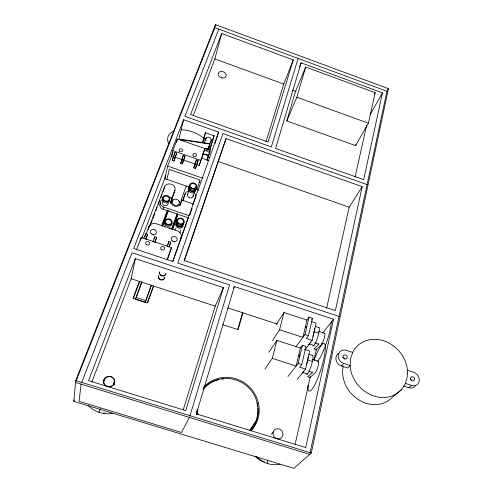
<?xml version="1.0" encoding="UTF-8"?>
<svg xmlns="http://www.w3.org/2000/svg" width="493" height="493" viewBox="0 0 493 493"><rect width="100%" height="100%" fill="white"/><g stroke="black" fill="none" stroke-linecap="round" stroke-linejoin="round"><path stroke-width="0.74" d="M205.692 154.66A3.34 1.96 20.6 0 0 209.402 153.878L210.277 148.701A22.382 13.101 21.7 0 0 209.389 145.527M73.753 401.357L75.731 380.578L215.509 24.65L388.416 88.672L311.286 453.049L293.871 468.35L73.753 401.357L74.307 399.922M81.068 384.121L79.108 401.314L181.449 432.49L189.466 417.435M103.826 381.372L104.103 379.881M170.769 202.198L174.473 191.709A5.429 4.492 14.9 0 0 174.337 190.52M91.864 381.983L131.175 278.73L135.347 258.622L223.44 287.641L185.725 410.601L88.561 380.651L135.347 258.622M140.665 240.183L141.238 237.453L171.49 247.529L167.447 259.78M310.06 452.907L386.919 91.291L388.416 88.672M114.358 383.572L114.049 384.953M333.502 319.236L305.74 447.595L196.343 413.873L234.366 286.507L333.502 319.236L322.779 332.929M362.182 186.631L335.363 310.621L184.099 260.458L226.065 138.582L362.182 186.631L349.18 207.189L326.631 308.162M382.463 92.857L363.692 179.649L275.581 148.442L301.137 62.827L382.463 92.857L370.175 114.549M145.01 236.622L145.645 233.713L147.555 234.354L146.119 239.315M315.693 349.907A3.58 0.653 -72.4 0 0 316.112 349.697L321.578 344.447L321.874 343.103M114.068 381.65L113.914 383.979L113.692 383.338M148.627 228.678L148.338 229.282L148.904 226.731A6.07 5.17 12.8 0 1 156.478 223.822L177.147 230.767A6.021 5.164 15.2 0 1 181.116 237.521L180.364 240.029L188.289 217.567M113.852 384.805L114.185 383.332M368.376 123.219L375.185 92.684L305.703 67.054L295.541 91.316L286.784 120.927L355.558 145.632L368.376 123.219L296.86 97.226L305.703 67.054M295.017 444.932L310.307 376.689M314.004 360.192L316.524 348.945M355.04 177.079L366.632 125.333M151.468 285.151L145.207 302.406L135.495 299.269L141.83 281.491M355.558 145.632L355.903 144.135M297.162 379.4L305.617 369.066L309.74 351.047L304.625 349.389M304.951 349.771L312.18 340.38L316.13 323.1L311.126 321.454M172.914 152.497L167.682 166.067L164.754 178.639L189.823 187.248M305.617 369.066L299.689 367.162L301.753 364.567L305.962 346.45L302.425 345.297L300.379 348.015L296.127 366.022L272.278 358.374L264.907 369.06M312.18 340.38L306.381 338.488L308.458 335.721L312.488 318.349L309.025 317.209L306.973 320.093L302.899 337.354L279.574 329.762L272.493 340.583M287.961 376.486L298.16 363.415L302.425 345.297M295.936 346.813L304.945 334.574L309.025 317.209M196.269 164.483L199.172 165.494L204.903 148.603L177.357 138.952L172.84 150.636L171.595 155.917L173.77 156.669M164.132 188.696L164.607 186.699A5.46 4.517 15.1 0 1 171.354 184.246A5.46 4.517 15.1 0 1 174.923 190.236M166.893 179.378L169.247 169.469L199.924 180.05L196.96 189.7M176.556 142.292L177.197 139.624M172.285 160.447L174.886 152.485L176.648 153.101L174.047 161.057L172.285 160.447L173.856 156.355M174.121 155.671L174.886 152.485M154.173 238.902L154.697 236.739L156.601 237.373L155.122 242.316M267.175 463.426L267.872 460.536M103.234 382.913L103.536 381.662M178.823 139.544L183.624 119.725L218.572 132.081L215.934 140.579M174.047 161.057L176.648 153.101M188.665 217.949L163.134 209.303L163.682 207.054A4.979 4.16 14.4 0 1 160.336 203.708A4.979 4.16 14.4 0 1 161.815 199.807M272.278 358.374L276.863 340.398L300.379 348.015M279.574 329.762L283.968 312.531L306.973 320.093M214.369 29.112L215.509 24.65M180.641 163.343L183.254 155.4L185.017 156.01L182.398 163.953L180.641 163.343L182.182 159.245M145.207 302.406L151.197 285.348M170.806 202.413L172.642 196.941L169.154 197.767M172.642 196.941L170.892 202.352M182.441 158.561L183.254 155.4M174.239 192.862L174.923 190.224L171.207 200.213M182.398 163.953L185.017 156.01M193.293 115.547L214.843 58.938L221.677 33.481L293.28 59.924L268.106 142.015L190.606 114.518L221.677 33.481M168.07 244.306L168.852 241.459L170.744 242.094L169.21 247.005M179.896 205.501L181.738 200.041L193.466 204.04M181.27 201.736L181.738 200.041M189.084 190.994L187.784 191.302A5.417 4.499 17.1 0 0 185.202 193.774L182.909 200.669M193.718 167.879L196.35 159.954L198.106 160.564L195.468 168.483L193.718 167.879L195.462 163.084M195.635 162.462L196.35 159.954M187.599 194.593L188.862 190.169M202.487 142.625L205.334 132.697L213.968 135.748L209.254 151.24M237.792 329.25L242.667 312.229M242.944 312.852L238.137 329.644L222.553 324.597M202.685 142.828L205.747 132.161M195.468 168.483L198.106 160.564M199.172 165.494L204.903 148.603M193.065 196.467L194.599 191.327M204.33 148.701L208.089 149.243L211.022 140.801A2.853 2.262 18.7 0 0 209.605 137.59A2.853 2.262 18.7 0 0 205.914 138.317L204.194 142.841M189.86 416.141L229.565 284.923L132.038 252.718L81.573 382.833M298.099 58.451L271.323 146.932L184.937 116.336L218.769 29.118M214.313 135.181L210.443 147.9L208.348 147.167M207.023 160.595L208.539 155.634L202.839 153.643M183.223 409.825L215.225 306.135L223.44 287.641M265.924 141.879L283.758 84.087L293.28 59.924M215.04 143.451L215.712 141.294M184.234 261.247L226.065 138.582M189.91 214.714L190.631 212.656M172.723 261.278L181.116 237.521M192.892 204.527L195.45 197.28A5.417 4.499 17.1 0 0 195.012 193.78L194.193 192.745M218.572 132.081L172.907 261.469L133.677 248.484L183.624 119.725M190.883 211.935L192.147 208.348M209.494 150.568L210.203 148.566M207.017 159.917L208.539 155.634M199.517 182.472L200.029 181.03M208.089 149.243L209.439 146.064A2.829 2.249 18.6 0 0 209.661 144.917M167.004 260.051L171.49 247.529M209.402 153.878A3.34 1.96 20.6 0 0 206.82 150.901L207.417 149.225L206.006 148.615M169 246.938L170.744 242.094M172.248 229.498L177.69 214.492M182.613 200.922L185.202 193.774M172.495 229.418L177.702 215.047M167.096 246.303L168.852 241.459M153.446 285.995L147.37 302.819L133.085 298.203L139.359 281.398M147.623 302.671L153.606 286.1M181.073 200.25L186.255 186.021M179.97 205.439L181.11 202.303M171.638 229.085L177.135 213.937M171.835 229.06L177.32 213.962M98.945 412.302L100.258 408.728M161.642 225.905L167.484 210.203M161.957 225.88L167.836 210.092M162.45 225.997L168.07 210.868M170.751 203.658L171.287 202.222A4.757 3.975 15.5 0 1 172.581 200.559M135.495 299.269L141.633 282.748M162.708 225.997L168.31 210.912M133.165 298.801L139.611 281.54M154.796 242.211L156.601 237.373M152.885 241.57L154.697 236.739M150.31 225.172L152.22 220.155M152.768 218.726L154.685 213.709M155.776 210.844L157.144 207.263M158.235 204.398L159.603 200.817M160.7 197.952L162.061 194.371M163.158 191.506L163.978 189.355M145.712 239.185L147.555 234.354M180.678 140.117L180.999 139.291L209.79 143.66L209.667 143.999L181.566 139.883L181.381 140.363M143.796 238.544L145.645 233.713M146.162 233.904L148.904 226.731M148.338 229.282L164.607 186.699M136.432 249.939L141.238 237.453M141.867 238.119L165.907 175.594M76.119 380.99L214.751 27.626L386.919 91.291M299.424 67.023L301.137 62.827M286.784 120.927L296.86 97.226M233.405 288.547L234.366 286.507M374.458 93.997L375.185 92.684M103.555 381.576L104.239 380.356M208.299 155.178L209.993 152.208M276.382 324.456L283.968 312.531M268.975 352.224L276.863 340.398M311.656 319.501L312.488 318.349M271.212 434.302L273.147 432.133M341.47 365.972L343.781 363.464L350.159 365.529L347.799 368.012L341.47 365.972A7.327 6.415 44.3 0 1 336.023 359.908A7.327 6.415 44.3 0 1 338.956 353.284M313.881 348.97L318.879 344.096M401.265 389.79L392.625 396.994A30.295 26.197 47.9 0 1 358.855 399.922A30.295 26.197 47.9 0 1 343.165 366.607M403.243 385.927L408.759 387.714L411.569 385.403A7.407 6.224 49.6 0 0 419.223 380.978A7.407 6.224 49.6 0 0 413.541 372.227L407.354 370.212M206.136 148.603L208.212 148.904M203.504 154.056L204.965 154.457M75.731 380.578L311.286 453.049M75.552 382.426L309.74 454.404M308.945 371.266L312.266 372.332M302.856 372.437L307.546 373.934M312.242 359.268L318.509 361.289M307.694 359.995L312.396 361.511M298.16 363.415L301.753 364.567M314.442 349.155L316.112 349.697M405.314 383.375L411.569 385.403M135.939 297.341L145.694 300.496M308.741 354.22L312.722 355.508M227.674 307.866L277.337 324.08M304.945 334.574L308.458 335.721M131.175 278.73L215.225 306.135M352.741 352.415L346.425 350.357A7.383 6.452 44.1 0 0 338.272 354.695A7.383 6.452 44.1 0 0 343.781 363.464M314.676 342.82L318.57 344.089A6.095 1.122 -72.3 0 1 318.398 343.695M309.407 343.978L313.992 345.47M315.126 326.329L319.026 327.611M318.552 331.29L324.684 333.299M314.17 331.684L318.768 333.188M339.061 316.444L177.776 263.077L222.91 133.615L367.088 184.598M163.682 207.054L189.324 215.743M195.53 189.207L198.408 190.199M167.682 166.067L202.876 178.226M201.138 157.871L209.075 160.638M172.84 150.636L200.682 160.33M175.218 157.175L182.478 159.695M183.932 160.2L194.815 163.978M173.043 157.279L174.818 157.889M181.449 160.194L183.217 160.81M194.606 164.761L196.362 165.371M207.682 156.786L209.858 157.544M218.522 161.593L349.18 207.189M214.843 58.938L283.758 84.087M292.448 90.188L296.059 91.507M204.694 149.989L206.82 150.901M114.271 382.254L114.321 382.981M342.653 357.37A2.2 1.923 44.3 0 1 344.755 359.015M410.558 379.407A2.206 1.855 49.8 0 1 411.624 380.707M415.648 385.39A7.352 6.193 49.8 0 1 408.759 387.714M196.843 414.73A30.819 29.555 39.2 0 1 196.356 411.107M253.772 424.559A30.819 29.555 39.2 0 1 249.828 430.383M197.976 414.681A30.985 29.679 39 0 1 197.163 409.621M203.165 389.55A30.985 29.679 39 0 1 247.326 386.512A30.985 29.679 39 0 1 249.464 430.549M314.737 328.387A9.761 1.676 -72.2 0 1 312.802 336.509M310.189 342.758A9.761 1.676 -72.2 0 1 308.31 344.595M318.54 327.654A9.755 1.732 -72.3 0 1 317.8 336.799A9.755 1.732 -72.3 0 1 312.87 346.074M324.369 333.317A6.089 1.134 -72.3 0 1 324.388 337.545A6.089 1.134 -72.3 0 1 321.578 344.447M331.388 321.578A24.373 4.548 -72.3 0 1 317.948 360.864M314.417 360.426A24.373 4.548 -72.3 0 1 314.331 357.289M180.537 239.376A5.99 5.146 15.1 0 1 180.364 240.029M193.102 195.21A2.89 2.397 17.1 0 1 189.885 197.896A2.89 2.397 17.1 0 1 187.901 194.039M180.715 230.034A2.976 2.539 15.6 0 1 179.865 232.425M174.904 230.114A2.976 2.539 15.6 0 1 175.841 228.395M152.337 234.489A3.007 2.582 12.3 0 1 153.81 234.982M172.895 241.354A2.989 2.576 14.8 0 1 174.356 241.841M196.411 187.55A3.673 3.032 17.4 0 1 192.227 190.125A3.673 3.032 17.4 0 1 189.318 185.941M182.718 224.161A3.02 2.564 15.8 0 1 179.249 226.379A3.02 2.564 15.8 0 1 176.882 222.891M182.983 226.158A3.765 3.198 15.8 0 1 177.881 227.797A3.765 3.198 15.8 0 1 176.26 223.015M183.365 223.391A3.771 3.204 15.8 0 1 179.125 227.014A3.771 3.204 15.8 0 1 176.568 221.912M183.803 221.918A3.784 3.211 15.9 0 1 179.551 225.541A3.784 3.211 15.9 0 1 176.981 220.433M195.228 189.004A2.933 2.422 17.3 0 1 191.888 191.062A2.933 2.422 17.3 0 1 189.565 187.722M195.499 189.429A3.654 3.02 17.3 0 1 191.438 192.806A3.654 3.02 17.3 0 1 188.93 187.944M195.943 189.084A3.661 3.026 17.3 0 1 191.315 191.53A3.661 3.026 17.3 0 1 189.257 186.792M178.269 200.546A4.757 3.975 15.5 0 1 180.481 204.262M164.446 226.256A2.989 2.545 14.3 0 1 164.945 225.776M169.839 227.421A2.989 2.545 14.3 0 1 169.777 228.746M171.835 222.602A3.771 3.198 14.5 0 1 168.045 226.293A3.771 3.198 14.5 0 1 164.625 221.862M163.134 209.303A4.955 4.147 14.3 0 1 160.453 202.857M180.364 203.819A4.825 4.03 15.5 0 1 174.405 206.062A4.825 4.03 15.5 0 1 171.244 200.713M167.774 202.161A2.989 2.496 14.4 0 1 165.42 205.673A2.989 2.496 14.4 0 1 162.326 202.179M162.653 201.606A2.989 2.496 14.4 0 1 163.152 201.138M169.629 199.283A3.759 3.137 14.5 0 1 165.358 202.783A3.759 3.137 14.5 0 1 162.85 197.773M210.905 139.63A2.853 2.262 18.7 0 1 210.468 141.848M205.513 140.055A2.853 2.262 18.7 0 1 206.659 138.083M209.802 144.449A2.829 2.249 18.6 0 1 208.675 146.409M209.741 152.657A3.334 1.96 20.7 0 1 209.291 153.003M207.417 149.225A3.334 1.96 20.7 0 1 210.036 151.684M168.6 143.562A22.382 13.101 21.7 0 1 174.041 131.021M181.165 129.813A22.382 13.101 21.7 0 1 206.037 140.487M308.298 356.525A10.008 1.738 -72.6 0 1 306.492 364.352M303.639 371.26A10.008 1.738 -72.6 0 1 302.221 372.991M312.248 355.459A10.002 1.799 -72.7 0 1 311.391 365.251A10.002 1.799 -72.7 0 1 306.436 374.378M317.782 361.615A6.243 1.177 -72.7 0 1 318.336 365.085A6.243 1.177 -72.7 0 1 315.31 372.794L309.881 377.478L307.601 376.751L312.562 372.394A6.249 1.159 -72.7 0 1 312.1 371.87M314.244 359.724A24.983 4.72 -72.7 0 1 325.238 345.839A24.983 4.72 -72.7 0 1 316.839 380.504A24.983 4.72 -72.7 0 1 308.026 385.378M164.785 277.399A3.18 2.81 12.7 0 1 160.755 279.469A3.18 2.81 12.7 0 1 158.783 275.501M164.65 277.886A3.174 2.81 12.7 0 1 161.02 280.049A3.174 2.81 12.7 0 1 158.413 276.684M165.821 273.831A3.204 2.829 12.9 0 1 161.753 275.901A3.204 2.829 12.9 0 1 159.769 271.914M165.938 273.424A3.211 2.829 12.9 0 1 162.277 275.605A3.211 2.829 12.9 0 1 159.64 272.204M196.621 414.206A32.193 30.837 39 0 1 196.208 411.957M203.627 387.147A32.193 30.837 39 0 1 248.645 386.21A32.193 30.837 39 0 1 250.826 430.913M203.788 387.701A32.02 30.708 39.2 0 1 218.972 379.592M221.856 379.142A32.02 30.708 39.2 0 1 223.323 379.018M256.89 402.997A32.02 30.708 39.2 0 1 257.673 406.602M257.87 408.075A32.02 30.708 39.2 0 1 251.184 430.66M112.749 413.3A26.437 24.798 -9.3 0 1 88.204 405.382M104.898 413.097A15.893 14.95 -11.9 0 1 103.518 412.943M279.975 464.196A25.433 23.849 56 0 1 256.637 456.654M250.395 430.672A25.433 23.849 56 0 1 252.404 426.149M253.131 424.966A25.433 23.849 56 0 1 256.73 420.751M264.581 461.984A15.289 14.414 58.3 0 1 255.238 456.08M299.559 354.923L299.06 356.402L299.559 354.923M407.286 373.62L407.218 377.046L405.147 383.93A31.047 26.628 47.3 0 1 373.977 396.021A31.047 26.628 47.3 0 1 350.122 366.133L350.56 358.651L352.926 351.879A31.047 26.628 47.3 0 1 383.671 340.811A31.047 26.628 47.3 0 1 407.366 369.621L407.286 373.62M305.715 327.728L306.221 326.508L305.715 327.728M103.875 379.863L103.548 381.212A5.62 5.257 -7.5 0 0 107.215 386.58L108.651 386.851A5.62 5.257 -7.5 0 0 114.666 382.439A5.62 5.257 -7.5 0 0 110.611 376.504A5.62 5.257 -7.5 0 0 103.875 379.863M172.988 200.059L172.692 200.361A3.71 3.1 15.5 0 0 174.732 205.18A3.71 3.1 15.5 0 0 179.47 202.666L179.378 201.847A3.71 3.1 15.5 0 0 173.308 199.776L172.988 200.059M277.929 438.862L276.641 438.604A5.195 4.856 54.4 0 1 273.017 432.786A5.195 4.856 54.4 0 1 277.966 428.725L279.248 428.99A5.195 4.856 54.4 0 1 282.865 434.795A5.195 4.856 54.4 0 1 277.929 438.862M108.583 386.66L107.209 386.376A5.405 5.053 -7.5 0 1 103.887 380.528A5.405 5.053 -7.5 0 1 109.705 376.584L111.067 376.868A5.405 5.053 -7.5 0 1 114.388 382.71A5.405 5.053 -7.5 0 1 108.583 386.66M222.023 77.9L220.981 77.604A4.147 3.106 19.6 0 1 218.183 73.617A4.147 3.106 19.6 0 1 222.331 71.577L223.372 71.867A4.147 3.106 19.6 0 1 226.164 75.854A4.147 3.106 19.6 0 1 222.023 77.9M410.552 378.673A2.225 1.867 49.6 0 0 413.769 380.639A2.225 1.867 49.6 0 0 413.362 377.046A2.225 1.867 49.6 0 0 410.552 378.673M343.134 357.296A2.212 1.935 44.1 0 0 346.684 358.436A2.212 1.935 44.1 0 0 345.501 354.917A2.212 1.935 44.1 0 0 343.134 357.296M151.141 233.688A3.044 2.601 12.6 0 0 156.256 233.016A3.044 2.601 12.6 0 0 152.725 229.461A3.044 2.601 12.6 0 0 151.141 233.688M191.031 187.476A2.946 2.428 17.4 0 0 195.918 186.927A2.946 2.428 17.4 0 0 192.443 183.519A2.946 2.428 17.4 0 0 191.031 187.476M178.3 222.891A3.032 2.57 15.9 0 0 183.359 222.238A3.032 2.57 15.9 0 0 179.791 218.689A3.032 2.57 15.9 0 0 178.3 222.891M172.002 240.664A3.02 2.594 15 0 0 177.055 239.968A3.02 2.594 15 0 0 173.511 236.424A3.02 2.594 15 0 0 172.002 240.664M190.508 187.858A3.685 3.032 17.4 0 0 196.615 187.167A3.685 3.032 17.4 0 0 192.264 182.903A3.685 3.032 17.4 0 0 190.508 187.858M177.751 223.298A3.796 3.217 15.9 0 0 184.074 222.479A3.796 3.217 15.9 0 0 179.612 218.048A3.796 3.217 15.9 0 0 177.751 223.298M166.289 223.576A3.026 2.564 14.5 0 0 171.348 222.928A3.026 2.564 14.5 0 0 167.811 219.397A3.026 2.564 14.5 0 0 166.289 223.576M165.734 223.982A3.778 3.204 14.5 0 0 172.063 223.169A3.778 3.204 14.5 0 0 167.638 218.756A3.778 3.204 14.5 0 0 165.734 223.982M164.089 200.109A3.013 2.514 14.6 0 0 169.136 199.517A3.013 2.514 14.6 0 0 165.617 196.029A3.013 2.514 14.6 0 0 164.089 200.109M163.54 200.503A3.771 3.137 14.6 0 0 169.845 199.757A3.771 3.137 14.6 0 0 165.445 195.401A3.771 3.137 14.6 0 0 163.54 200.503M193.367 155.985A1.861 1.491 17.6 0 0 196.442 155.683A1.861 1.491 17.6 0 0 194.254 153.551A1.861 1.491 17.6 0 0 193.367 155.985M179.637 151.197A1.867 1.497 16.4 0 0 182.737 150.907A1.867 1.497 16.4 0 0 180.555 148.775A1.867 1.497 16.4 0 0 179.637 151.197M146.187 244.399A2.034 1.75 11.6 0 0 149.607 243.93A2.034 1.75 11.6 0 0 147.259 241.552A2.034 1.75 11.6 0 0 146.187 244.399M161.18 249.378A2.021 1.75 13.4 0 0 164.576 248.903A2.021 1.75 13.4 0 0 162.215 246.525A2.021 1.75 13.4 0 0 161.18 249.378"/></g></svg>
